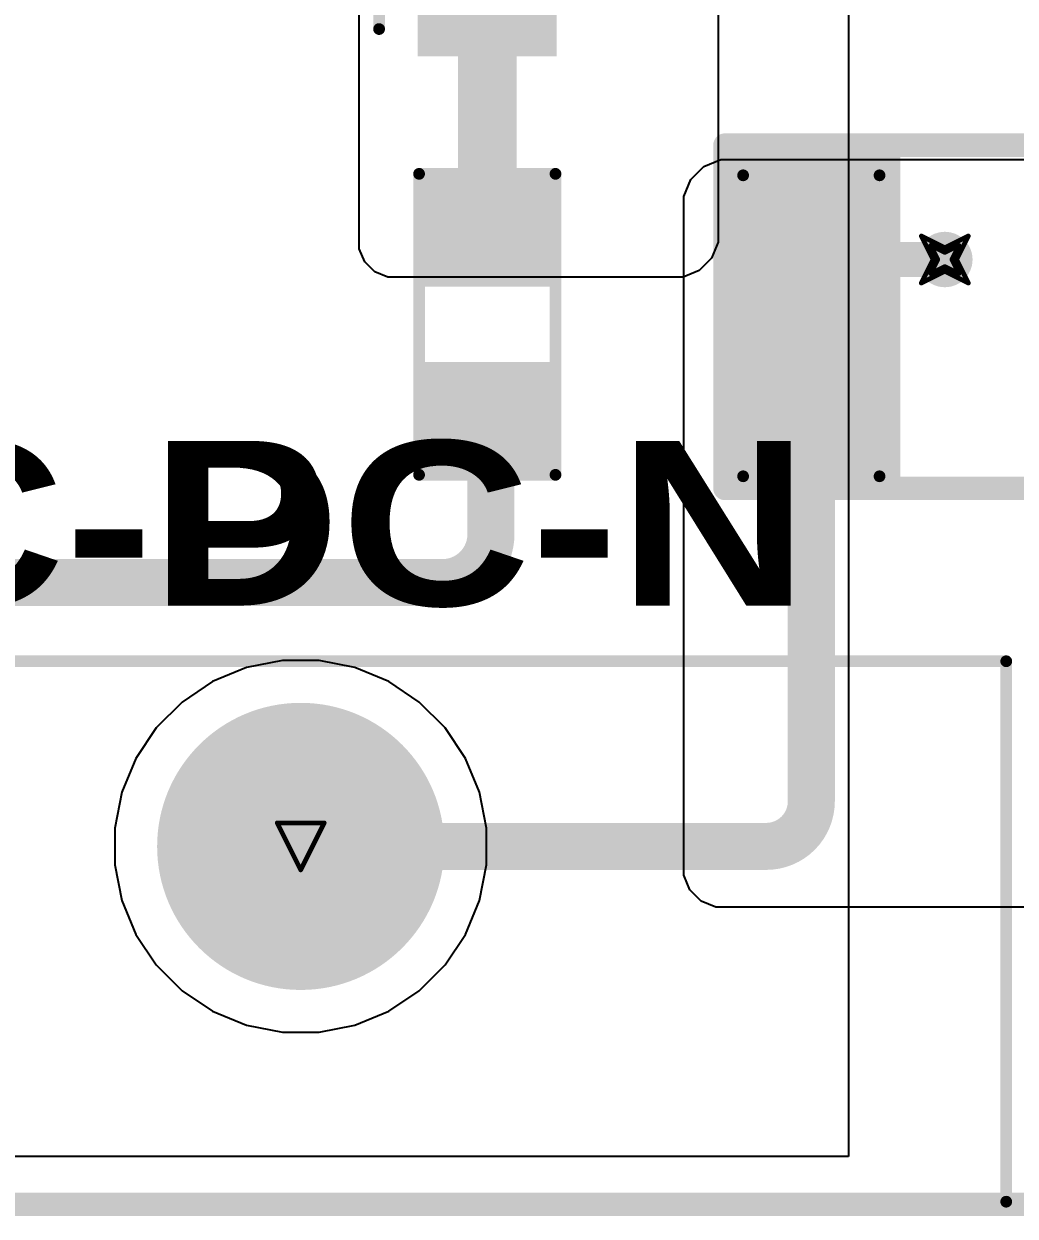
# Model space of a CAD drawing. Header units: inches. Extents: x -2 to 5376, y -4 to 5426.
# Drawn here: x 97.49 to 108.2, y -3.62 to 9.26 of the extents above; entities that cross this region are included whole.
import ezdxf

# ---------------------------------------------------------------- set-up
doc = ezdxf.new("R2010")
doc.units = ezdxf.units.IN
for name, color, linetype in [('Board Outline', 216, 'Continuous'), ('Bottom Layer', 5, 'Continuous'), ('Bottom Overlay', 54, 'Continuous'), ('Bottom Paste', 16, 'Continuous'), ('Bottom Solder', 6, 'Continuous'), ('Drill Drawing', 1, 'Continuous'), ('Layer 1', 16, 'Continuous'), ('Layer 2', 76, 'Continuous'), ('Multi-Layer', 9, 'Continuous'), ('Pad Holes', 156, 'Continuous'), ('Top Layer', 1, 'Continuous'), ('Top Overlay', 2, 'Continuous'), ('Top Paste', 8, 'Continuous'), ('Top Solder', 216, 'Continuous'), ('Via Holes', 16, 'Continuous')]:
    doc.layers.add(name, color=color, linetype=linetype)
doc.styles.add('Arial Black_Bold', font='', dxfattribs={"height": 0.2})
doc.styles.get('Arial Black_Bold').set_extended_font_data('Arial Black', bold=True)

# ---------------------------------------------------------------- blocks, each defined once
blk = doc.blocks.new('RES_2512_B_125')
at = {"layer": 'Bottom Layer'}
for points in [[(-4.04999825, 1.70000041), (-2.44999891, 1.70000041), (-2.44999891, -1.70000041), (-4.04999825, -1.70000041)], [(2.45000145, 1.70000041), (4.050000789999999, 1.70000041), (4.050000789999999, -1.70000041), (2.45000145, -1.70000041)]]:
    blk.add_hatch(color=5, dxfattribs=at).paths.add_polyline_path(points)
at = {"layer": 'Bottom Paste'}
for points in [[(-4.04999825, 1.70000041), (-2.44999891, 1.70000041), (-2.44999891, -1.70000041), (-4.04999825, -1.70000041)], [(2.45000145, 1.70000041), (4.050000789999999, 1.70000041), (4.050000789999999, -1.70000041), (2.45000145, -1.70000041)]]:
    blk.add_hatch(color=16, dxfattribs=at).paths.add_polyline_path(points)
at = {"layer": 'Bottom Solder'}
for points in [[(-4.15159825, 1.80160041), (-2.34839891, 1.80160041), (-2.34839891, -1.80160041), (-4.15159825, -1.80160041)], [(2.34840145, 1.80160041), (4.15160079, 1.80160041), (4.15160079, -1.80160041), (2.34840145, -1.80160041)]]:
    blk.add_hatch(color=6, dxfattribs=at).paths.add_polyline_path(points)
at = {"layer": 'Bottom Overlay'}
for points in [[(-4.2418, 1.8542, 0.254, 0.254, 0), (4.236557439999999, 1.8542, 0.254, 0.254, 0)], [(-4.2418, -1.8542, 0.254, 0.254, 0), (-4.2418, 1.8542, 0.254, 0.254, 0)], [(4.236557439999999, -1.8542, 0.254, 0.254, 0), (4.236557439999999, 1.8542, 0.254, 0.254, 0)], [(-4.2418, -1.8542, 0.254, 0.254, 0), (4.236557439999999, -1.8542, 0.254, 0.254, 0)]]:
    blk.add_lwpolyline(points, format="xyseb", dxfattribs=at)
for points in [[(-4.3053, 1.8542, 0.127, 0.127, 1), (-4.1783, 1.8542, 0.127, 0.127, 1)], [(-4.3053, 1.8542, 0.127, 0.127, 1), (-4.1783, 1.8542, 0.127, 0.127, 1)], [(4.17305744, 1.8542, 0.127, 0.127, 1), (4.30005744, 1.8542, 0.127, 0.127, 1)], [(4.17305744, 1.8542, 0.127, 0.127, 1), (4.30005744, 1.8542, 0.127, 0.127, 1)], [(-4.3053, -1.8542, 0.127, 0.127, 1), (-4.1783, -1.8542, 0.127, 0.127, 1)], [(-4.3053, -1.8542, 0.127, 0.127, 1), (-4.1783, -1.8542, 0.127, 0.127, 1)], [(4.17305744, -1.8542, 0.127, 0.127, 1), (4.30005744, -1.8542, 0.127, 0.127, 1)], [(4.17305744, -1.8542, 0.127, 0.127, 1), (4.30005744, -1.8542, 0.127, 0.127, 1)]]:
    blk.add_lwpolyline(points, format="xyseb", close=True, dxfattribs=at)
blk = doc.blocks.new('UD2C100M0810_129')
at = {"layer": 'Top Layer'}
for points in [[(-5.36719526, 0.6999985999999999), (-1.16720366, 0.6999985999999999), (-1.16720366, -0.6999985999999999), (-5.36719526, -0.6999985999999999)], [(1.16720366, 0.6999985999999999), (5.36719526, 0.6999985999999999), (5.36719526, -0.6999985999999999), (1.16720366, -0.6999985999999999)]]:
    blk.add_hatch(color=1, dxfattribs=at).paths.add_polyline_path(points)
at = {"layer": 'Top Paste'}
for points in [[(-5.36719526, 0.6999985999999999), (-1.16720366, 0.6999985999999999), (-1.16720366, -0.6999985999999999), (-5.36719526, -0.6999985999999999)], [(1.16720366, 0.6999985999999999), (5.36719526, 0.6999985999999999), (5.36719526, -0.6999985999999999), (1.16720366, -0.6999985999999999)]]:
    blk.add_hatch(color=8, dxfattribs=at).paths.add_polyline_path(points)
at = {"layer": 'Top Solder'}
for points in [[(-5.41799526, 0.7507985999999999), (-1.11640366, 0.7507985999999999), (-1.11640366, -0.7507985999999999), (-5.41799526, -0.7507985999999999)], [(1.11640366, 0.7507985999999999), (5.41799526, 0.7507985999999999), (5.41799526, -0.7507985999999999), (1.11640366, -0.7507985999999999)]]:
    blk.add_hatch(color=216, dxfattribs=at).paths.add_polyline_path(points)
at = {"layer": 'Top Overlay'}
for points in [[(-2.4649684, 4.2262298, 0.127, 0.127, 0), (-4.201236199999999, 2.489962, 0.127, 0.127, 0)], [(-2.4649684, 4.2262298, 0.127, 0.127, 0), (4.201236199999999, 4.2262298, 0.127, 0.127, 0)], [(4.201236199999999, 4.2262298, 0.127, 0.127, 0), (4.201236199999999, 0.7823962, 0.127, 0.127, 0)], [(-4.201236199999999, 2.489962, 0.127, 0.127, 0), (-4.201236199999999, 0.7823962, 0.127, 0.127, 0)], [(-4.842002, 1.42268448, 0.127, 0.127, 0), (-4.842002, 0.91972384, 0.127, 0.127, 0)], [(-5.12335272, 1.16840254, 0.127, 0.127, 0), (-4.56975464, 1.1684, 0.127, 0.127, 0)], [(-4.201236199999999, -0.7823962, 0.127, 0.127, 0), (-4.201236199999999, -2.489962, 0.127, 0.127, 0)], [(4.201236199999999, -0.7823962, 0.127, 0.127, 0), (4.201236199999999, -4.2262298, 0.127, 0.127, 0)], [(-4.201236199999999, -2.489962, 0.127, 0.127, 0), (-2.4649684, -4.2262298, 0.127, 0.127, 0)], [(-2.4649684, -4.2262298, 0.127, 0.127, 0), (4.201236199999999, -4.2262298, 0.127, 0.127, 0)]]:
    blk.add_lwpolyline(points, format="xyseb", dxfattribs=at)
for points in [[(-2.4967184, 4.2262298, 0.0635, 0.0635, 1), (-2.4332184, 4.2262298, 0.0635, 0.0635, 1)], [(-2.4967184, 4.2262298, 0.0635, 0.0635, 1), (-2.4332184, 4.2262298, 0.0635, 0.0635, 1)], [(4.1694862, 4.2262298, 0.0635, 0.0635, 1), (4.2329862, 4.2262298, 0.0635, 0.0635, 1)], [(4.1694862, 4.2262298, 0.0635, 0.0635, 1), (4.2329862, 4.2262298, 0.0635, 0.0635, 1)], [(-4.2329862, 2.489962, 0.0635, 0.0635, 1), (-4.1694862, 2.489962, 0.0635, 0.0635, 1)], [(-4.2329862, 2.489962, 0.0635, 0.0635, 1), (-4.1694862, 2.489962, 0.0635, 0.0635, 1)], [(-4.873752, 1.42268448, 0.0635, 0.0635, 1), (-4.810251999999999, 1.42268448, 0.0635, 0.0635, 1)], [(-5.155102719999999, 1.16840254, 0.0635, 0.0635, 1), (-5.091602719999999, 1.16840254, 0.0635, 0.0635, 1)], [(-4.60150464, 1.1684, 0.0635, 0.0635, 1), (-4.53800464, 1.1684, 0.0635, 0.0635, 1)], [(-4.873752, 0.91972384, 0.0635, 0.0635, 1), (-4.810251999999999, 0.91972384, 0.0635, 0.0635, 1)], [(-4.2329862, 0.7823962, 0.0635, 0.0635, 1), (-4.1694862, 0.7823962, 0.0635, 0.0635, 1)], [(4.1694862, 0.7823962, 0.0635, 0.0635, 1), (4.2329862, 0.7823962, 0.0635, 0.0635, 1)], [(-4.2329862, -0.7823962, 0.0635, 0.0635, 1), (-4.1694862, -0.7823962, 0.0635, 0.0635, 1)], [(4.1694862, -0.7823962, 0.0635, 0.0635, 1), (4.2329862, -0.7823962, 0.0635, 0.0635, 1)], [(-4.2329862, -2.489962, 0.0635, 0.0635, 1), (-4.1694862, -2.489962, 0.0635, 0.0635, 1)], [(-4.2329862, -2.489962, 0.0635, 0.0635, 1), (-4.1694862, -2.489962, 0.0635, 0.0635, 1)], [(-2.4967184, -4.2262298, 0.0635, 0.0635, 1), (-2.4332184, -4.2262298, 0.0635, 0.0635, 1)], [(-2.4967184, -4.2262298, 0.0635, 0.0635, 1), (-2.4332184, -4.2262298, 0.0635, 0.0635, 1)], [(4.1694862, -4.2262298, 0.0635, 0.0635, 1), (4.2329862, -4.2262298, 0.0635, 0.0635, 1)], [(4.1694862, -4.2262298, 0.0635, 0.0635, 1), (4.2329862, -4.2262298, 0.0635, 0.0635, 1)]]:
    blk.add_lwpolyline(points, format="xyseb", close=True, dxfattribs=at)
blk = doc.blocks.new('R___0805_154')
at = {"layer": 'Top Layer'}
for points in [[(-1.524, 0.635), (-0.508, 0.635), (-0.508, -0.635), (-1.524, -0.635)], [(0.508, 0.635), (1.524, 0.635), (1.524, -0.635), (0.508, -0.635)]]:
    blk.add_hatch(color=1, dxfattribs=at).paths.add_polyline_path(points)
at = {"layer": 'Top Paste'}
for points in [[(-1.524, 0.635), (-0.508, 0.635), (-0.508, -0.635), (-1.524, -0.635)], [(0.508, 0.635), (1.524, 0.635), (1.524, -0.635), (0.508, -0.635)]]:
    blk.add_hatch(color=8, dxfattribs=at).paths.add_polyline_path(points)
at = {"layer": 'Top Solder'}
for points in [[(-1.6256, 0.7366), (-0.4064, 0.7366), (-0.4064, -0.7366), (-1.6256, -0.7366)], [(0.4064, 0.7366), (1.6256, 0.7366), (1.6256, -0.7366), (0.4064, -0.7366)]]:
    blk.add_hatch(color=216, dxfattribs=at).paths.add_polyline_path(points)
at = {"layer": 'Top Overlay'}
for points in [[(-1.6256, 0.7366, 0.127, 0.127, 0), (-1.6256, -0.7366, 0.127, 0.127, 0)], [(-1.6256, 0.7366, 0.127, 0.127, 0), (1.6256, 0.7366, 0.127, 0.127, 0)], [(1.6256, 0.7366, 0.127, 0.127, 0), (1.6256, -0.7366, 0.127, 0.127, 0)], [(-1.6256, -0.7366, 0.127, 0.127, 0), (1.6256, -0.7366, 0.127, 0.127, 0)]]:
    blk.add_lwpolyline(points, format="xyseb", dxfattribs=at)
for points in [[(-1.65735, 0.7366, 0.0635, 0.0635, 1), (-1.59385, 0.7366, 0.0635, 0.0635, 1)], [(-1.65735, 0.7366, 0.0635, 0.0635, 1), (-1.59385, 0.7366, 0.0635, 0.0635, 1)], [(1.59385, 0.7366, 0.0635, 0.0635, 1), (1.65735, 0.7366, 0.0635, 0.0635, 1)], [(1.59385, 0.7366, 0.0635, 0.0635, 1), (1.65735, 0.7366, 0.0635, 0.0635, 1)], [(-1.65735, -0.7366, 0.0635, 0.0635, 1), (-1.59385, -0.7366, 0.0635, 0.0635, 1)], [(-1.65735, -0.7366, 0.0635, 0.0635, 1), (-1.59385, -0.7366, 0.0635, 0.0635, 1)], [(1.59385, -0.7366, 0.0635, 0.0635, 1), (1.65735, -0.7366, 0.0635, 0.0635, 1)], [(1.59385, -0.7366, 0.0635, 0.0635, 1), (1.65735, -0.7366, 0.0635, 0.0635, 1)]]:
    blk.add_lwpolyline(points, format="xyseb", close=True, dxfattribs=at)
blk = doc.blocks.new('R___0805_156')
at = {"layer": 'Top Layer'}
for points in [[(-1.524, 0.635), (-0.508, 0.635), (-0.508, -0.635), (-1.524, -0.635)], [(0.508, 0.635), (1.524, 0.635), (1.524, -0.635), (0.508, -0.635)]]:
    blk.add_hatch(color=1, dxfattribs=at).paths.add_polyline_path(points)
at = {"layer": 'Top Paste'}
for points in [[(-1.524, 0.635), (-0.508, 0.635), (-0.508, -0.635), (-1.524, -0.635)], [(0.508, 0.635), (1.524, 0.635), (1.524, -0.635), (0.508, -0.635)]]:
    blk.add_hatch(color=8, dxfattribs=at).paths.add_polyline_path(points)
at = {"layer": 'Top Solder'}
for points in [[(-1.6256, 0.7366), (-0.4064, 0.7366), (-0.4064, -0.7366), (-1.6256, -0.7366)], [(0.4064, 0.7366), (1.6256, 0.7366), (1.6256, -0.7366), (0.4064, -0.7366)]]:
    blk.add_hatch(color=216, dxfattribs=at).paths.add_polyline_path(points)
at = {"layer": 'Top Overlay'}
for points in [[(-1.6256, 0.7366, 0.127, 0.127, 0), (-1.6256, -0.7366, 0.127, 0.127, 0)], [(-1.6256, 0.7366, 0.127, 0.127, 0), (1.6256, 0.7366, 0.127, 0.127, 0)], [(1.6256, 0.7366, 0.127, 0.127, 0), (1.6256, -0.7366, 0.127, 0.127, 0)], [(-1.6256, -0.7366, 0.127, 0.127, 0), (1.6256, -0.7366, 0.127, 0.127, 0)]]:
    blk.add_lwpolyline(points, format="xyseb", dxfattribs=at)
for points in [[(-1.65735, 0.7366, 0.0635, 0.0635, 1), (-1.59385, 0.7366, 0.0635, 0.0635, 1)], [(-1.65735, 0.7366, 0.0635, 0.0635, 1), (-1.59385, 0.7366, 0.0635, 0.0635, 1)], [(1.59385, 0.7366, 0.0635, 0.0635, 1), (1.65735, 0.7366, 0.0635, 0.0635, 1)], [(1.59385, 0.7366, 0.0635, 0.0635, 1), (1.65735, 0.7366, 0.0635, 0.0635, 1)], [(-1.65735, -0.7366, 0.0635, 0.0635, 1), (-1.59385, -0.7366, 0.0635, 0.0635, 1)], [(-1.65735, -0.7366, 0.0635, 0.0635, 1), (-1.59385, -0.7366, 0.0635, 0.0635, 1)], [(1.59385, -0.7366, 0.0635, 0.0635, 1), (1.65735, -0.7366, 0.0635, 0.0635, 1)], [(1.59385, -0.7366, 0.0635, 0.0635, 1), (1.65735, -0.7366, 0.0635, 0.0635, 1)]]:
    blk.add_lwpolyline(points, format="xyseb", close=True, dxfattribs=at)
blk = doc.blocks.new('DB2ERM_5_08_14P_GN_254')
at = {"layer": 'Bottom Layer'}
h = blk.add_hatch(color=5, dxfattribs=at)
edge = h.paths.add_edge_path()
edge.add_arc((33.02, 0), 1.499997, 0, 360)
at = {"layer": 'Bottom Solder'}
h = blk.add_hatch(color=6, dxfattribs=at)
edge = h.paths.add_edge_path()
edge.add_arc((33.02, 0), 1.550797, 0, 360)
at = {"layer": 'Layer 1'}
h = blk.add_hatch(color=16, dxfattribs=at)
edge = h.paths.add_edge_path()
edge.add_arc((33.02, 0), 1.499997, 0, 360)
at = {"layer": 'Layer 2'}
h = blk.add_hatch(color=76, dxfattribs=at)
edge = h.paths.add_edge_path()
edge.add_arc((33.02, 0), 1.499997, 0, 360)
at = {"layer": 'Multi-Layer'}
h = blk.add_hatch(color=9, dxfattribs=at)
edge = h.paths.add_edge_path()
edge.add_arc((33.02, 0), 1.499997, 0, 360)
at = {"layer": 'Pad Holes'}
h = blk.add_hatch(color=7, dxfattribs=at)
edge = h.paths.add_edge_path()
edge.add_arc((33.02, 0), 0.9500107999999999, 0, 360)
at = {"layer": 'Top Layer'}
h = blk.add_hatch(color=1, dxfattribs=at)
edge = h.paths.add_edge_path()
edge.add_arc((33.02, 0), 1.499997, 0, 360)
at = {"layer": 'Top Solder'}
h = blk.add_hatch(color=216, dxfattribs=at)
edge = h.paths.add_edge_path()
edge.add_arc((33.02, 0), 1.550797, 0, 360)
at = {"layer": 'Top Overlay'}
for points in [[(-40.64, 1.999996, 0.127, 0.127, 0), (40.64, 1.999996, 0.127, 0.127, 0)], [(40.64, -3.83815082, 0.127, 0.127, 0), (40.64, 1.999996, 0.127, 0.127, 0)], [(-40.64, -3.83815082, 0.127, 0.127, 0), (40.64, -3.83815082, 0.127, 0.127, 0)]]:
    blk.add_lwpolyline(points, format="xyseb", dxfattribs=at)
for points in [[(40.60825, 1.999996, 0.0635, 0.0635, 1), (40.67175, 1.999996, 0.0635, 0.0635, 1)], [(40.60825, 1.999996, 0.0635, 0.0635, 1), (40.67175, 1.999996, 0.0635, 0.0635, 1)], [(40.60825, -3.83815082, 0.0635, 0.0635, 1), (40.67175, -3.83815082, 0.0635, 0.0635, 1)], [(40.60825, -3.83815082, 0.0635, 0.0635, 1), (40.67175, -3.83815082, 0.0635, 0.0635, 1)]]:
    blk.add_lwpolyline(points, format="xyseb", close=True, dxfattribs=at)

msp = doc.modelspace()

# ---------------------------------------------------------------- hatches: boundary and pattern name
at = {"layer": 'Bottom Layer'}
h = msp.add_hatch(color=5, dxfattribs=at)
edge = h.paths.add_edge_path()
edge.add_arc((107.44199492, 6.71600384), 0.2999994, 0, 360)
at = {"layer": 'Layer 1'}
h = msp.add_hatch(color=16, dxfattribs=at)
edge = h.paths.add_edge_path()
edge.add_arc((107.44199492, 6.71600384), 0.2999994, 0, 360)
at = {"layer": 'Layer 2'}
h = msp.add_hatch(color=76, dxfattribs=at)
edge = h.paths.add_edge_path()
edge.add_arc((107.44199492, 6.71600384), 0.2999994, 0, 360)
at = {"layer": 'Top Layer'}
h = msp.add_hatch(color=1, dxfattribs=at)
edge = h.paths.add_edge_path()
edge.add_arc((107.44199492, 6.71600384), 0.2999994, 0, 360)
at = {"layer": 'Via Holes'}
h = msp.add_hatch(color=7, dxfattribs=at)
edge = h.paths.add_edge_path()
edge.add_arc((107.44199492, 6.71600384), 0.1499997, 0, 360)

# ---------------------------------------------------------------- linework, layer by layer
at = {"layer": 'Board Outline'}
msp.add_lwpolyline([(1.4780133, -3.49082614, 0.254, 0.254, 0), (135.3820127, -3.49082614, 0.254, 0.254, 0)], format="xyseb", dxfattribs=at)
at = {"layer": 'Bottom Layer'}
for p, q in [((104.83948044, 7.721589839999999), (105.02334596, 7.797749199999999)), ((105.02334596, 7.797749199999999), (105.122853, 7.79774666)), ((105.122853, 7.79774666), (105.12285554, 7.79775174)), ((105.12285554, 7.79775174), (106.05954404, 7.797749199999999)), ((106.05954404, 7.797749199999999), (108.89896432, 7.797749199999999)), ((104.69875682, 7.580866219999999), (104.83948044, 7.721589839999999)), ((104.62259746, 7.3970007), (104.69875682, 7.580866219999999)), ((104.6226, 7.297493660000001), (104.62259746, 7.3970007)), ((104.6226, 0.1524), (104.6226, 7.297493660000001)), ((104.6226, 0.06650735999999999), (104.6226, 0.1524)), ((104.6883352, -0.09219691999999999), (104.6226, 0.06650735999999999)), ((104.80980308, -0.2136648), (104.6883352, -0.09219691999999999)), ((104.96850736, -0.2794), (104.80980308, -0.2136648)), ((116.0869662, -0.2794), (104.96850736, -0.2794))]:
    msp.add_line(p, q, dxfattribs=at)
at = {"layer": 'Drill Drawing'}
for points in [[(107.18799492, 6.970003839999999, 0.0508, 0.0508, 0), (107.44199492, 6.843003840000001, 0.0508, 0.0508, 0)], [(107.18799492, 6.970003839999999, 0.0508, 0.0508, 0), (107.31499492, 6.71600384, 0.0508, 0.0508, 0)], [(107.44199492, 6.843003840000001, 0.0508, 0.0508, 0), (107.69599492, 6.970003839999999, 0.0508, 0.0508, 0)], [(107.56899492, 6.71600384, 0.0508, 0.0508, 0), (107.69599492, 6.970003839999999, 0.0508, 0.0508, 0)], [(107.28959492, 6.86840384, 0.0508, 0.0508, 0), (107.44199492, 6.79220384, 0.0508, 0.0508, 0)], [(107.28959492, 6.86840384, 0.0508, 0.0508, 0), (107.36579492, 6.71600384, 0.0508, 0.0508, 0)], [(107.44199492, 6.79220384, 0.0508, 0.0508, 0), (107.59439492, 6.86840384, 0.0508, 0.0508, 0)], [(107.51819492, 6.71600384, 0.0508, 0.0508, 0), (107.59439492, 6.86840384, 0.0508, 0.0508, 0)], [(107.18799492, 6.46200384, 0.0508, 0.0508, 0), (107.31499492, 6.71600384, 0.0508, 0.0508, 0)], [(107.28959492, 6.56360384, 0.0508, 0.0508, 0), (107.36579492, 6.71600384, 0.0508, 0.0508, 0)], [(107.51819492, 6.71600384, 0.0508, 0.0508, 0), (107.59439492, 6.56360384, 0.0508, 0.0508, 0)], [(107.56899492, 6.71600384, 0.0508, 0.0508, 0), (107.69599492, 6.46200384, 0.0508, 0.0508, 0)], [(107.18799492, 6.46200384, 0.0508, 0.0508, 0), (107.44199492, 6.58900384, 0.0508, 0.0508, 0)], [(107.28959492, 6.56360384, 0.0508, 0.0508, 0), (107.44199492, 6.63980384, 0.0508, 0.0508, 0)], [(107.44199492, 6.63980384, 0.0508, 0.0508, 0), (107.59439492, 6.56360384, 0.0508, 0.0508, 0)], [(107.44199492, 6.58900384, 0.0508, 0.0508, 0), (107.69599492, 6.46200384, 0.0508, 0.0508, 0)], [(100.23102636, 0.63045848, 0.0508, 0.0508, 0), (100.73902636, 0.63045848, 0.0508, 0.0508, 0)], [(100.23102636, 0.63045848, 0.0508, 0.0508, 0), (100.48502636, 0.12245848, 0.0508, 0.0508, 0)], [(100.48502636, 0.12245848, 0.0508, 0.0508, 0), (100.73902636, 0.63045848, 0.0508, 0.0508, 0)]]:
    msp.add_lwpolyline(points, format="xyseb", dxfattribs=at)
for points in [[(107.17529492, 6.970003839999999, 0.0254, 0.0254, 1), (107.20069492, 6.970003839999999, 0.0254, 0.0254, 1)], [(107.17529492, 6.970003839999999, 0.0254, 0.0254, 1), (107.20069492, 6.970003839999999, 0.0254, 0.0254, 1)], [(107.68329492, 6.970003839999999, 0.0254, 0.0254, 1), (107.70869492, 6.970003839999999, 0.0254, 0.0254, 1)], [(107.68329492, 6.970003839999999, 0.0254, 0.0254, 1), (107.70869492, 6.970003839999999, 0.0254, 0.0254, 1)], [(107.27689492, 6.86840384, 0.0254, 0.0254, 1), (107.30229492, 6.86840384, 0.0254, 0.0254, 1)], [(107.27689492, 6.86840384, 0.0254, 0.0254, 1), (107.30229492, 6.86840384, 0.0254, 0.0254, 1)], [(107.42929492, 6.843003840000001, 0.0254, 0.0254, 1), (107.45469492, 6.843003840000001, 0.0254, 0.0254, 1)], [(107.42929492, 6.843003840000001, 0.0254, 0.0254, 1), (107.45469492, 6.843003840000001, 0.0254, 0.0254, 1)], [(107.58169492, 6.86840384, 0.0254, 0.0254, 1), (107.60709492, 6.86840384, 0.0254, 0.0254, 1)], [(107.58169492, 6.86840384, 0.0254, 0.0254, 1), (107.60709492, 6.86840384, 0.0254, 0.0254, 1)], [(107.30229492, 6.71600384, 0.0254, 0.0254, 1), (107.32769492, 6.71600384, 0.0254, 0.0254, 1)], [(107.30229492, 6.71600384, 0.0254, 0.0254, 1), (107.32769492, 6.71600384, 0.0254, 0.0254, 1)], [(107.35309492, 6.71600384, 0.0254, 0.0254, 1), (107.37849492, 6.71600384, 0.0254, 0.0254, 1)], [(107.35309492, 6.71600384, 0.0254, 0.0254, 1), (107.37849492, 6.71600384, 0.0254, 0.0254, 1)], [(107.42929492, 6.79220384, 0.0254, 0.0254, 1), (107.45469492, 6.79220384, 0.0254, 0.0254, 1)], [(107.42929492, 6.79220384, 0.0254, 0.0254, 1), (107.45469492, 6.79220384, 0.0254, 0.0254, 1)], [(107.50549492, 6.71600384, 0.0254, 0.0254, 1), (107.53089492, 6.71600384, 0.0254, 0.0254, 1)], [(107.50549492, 6.71600384, 0.0254, 0.0254, 1), (107.53089492, 6.71600384, 0.0254, 0.0254, 1)], [(107.55629492, 6.71600384, 0.0254, 0.0254, 1), (107.58169492, 6.71600384, 0.0254, 0.0254, 1)], [(107.55629492, 6.71600384, 0.0254, 0.0254, 1), (107.58169492, 6.71600384, 0.0254, 0.0254, 1)], [(107.27689492, 6.56360384, 0.0254, 0.0254, 1), (107.30229492, 6.56360384, 0.0254, 0.0254, 1)], [(107.27689492, 6.56360384, 0.0254, 0.0254, 1), (107.30229492, 6.56360384, 0.0254, 0.0254, 1)], [(107.42929492, 6.63980384, 0.0254, 0.0254, 1), (107.45469492, 6.63980384, 0.0254, 0.0254, 1)], [(107.42929492, 6.63980384, 0.0254, 0.0254, 1), (107.45469492, 6.63980384, 0.0254, 0.0254, 1)], [(107.42929492, 6.58900384, 0.0254, 0.0254, 1), (107.45469492, 6.58900384, 0.0254, 0.0254, 1)], [(107.42929492, 6.58900384, 0.0254, 0.0254, 1), (107.45469492, 6.58900384, 0.0254, 0.0254, 1)], [(107.58169492, 6.56360384, 0.0254, 0.0254, 1), (107.60709492, 6.56360384, 0.0254, 0.0254, 1)], [(107.58169492, 6.56360384, 0.0254, 0.0254, 1), (107.60709492, 6.56360384, 0.0254, 0.0254, 1)], [(107.17529492, 6.46200384, 0.0254, 0.0254, 1), (107.20069492, 6.46200384, 0.0254, 0.0254, 1)], [(107.17529492, 6.46200384, 0.0254, 0.0254, 1), (107.20069492, 6.46200384, 0.0254, 0.0254, 1)], [(107.68329492, 6.46200384, 0.0254, 0.0254, 1), (107.70869492, 6.46200384, 0.0254, 0.0254, 1)], [(107.68329492, 6.46200384, 0.0254, 0.0254, 1), (107.70869492, 6.46200384, 0.0254, 0.0254, 1)], [(100.21832636, 0.63045848, 0.0254, 0.0254, 1), (100.24372636, 0.63045848, 0.0254, 0.0254, 1)], [(100.21832636, 0.63045848, 0.0254, 0.0254, 1), (100.24372636, 0.63045848, 0.0254, 0.0254, 1)], [(100.72632636, 0.63045848, 0.0254, 0.0254, 1), (100.75172636, 0.63045848, 0.0254, 0.0254, 1)], [(100.72632636, 0.63045848, 0.0254, 0.0254, 1), (100.75172636, 0.63045848, 0.0254, 0.0254, 1)], [(100.47232636, 0.12245848, 0.0254, 0.0254, 1), (100.49772636, 0.12245848, 0.0254, 0.0254, 1)], [(100.47232636, 0.12245848, 0.0254, 0.0254, 1), (100.49772636, 0.12245848, 0.0254, 0.0254, 1)]]:
    msp.add_lwpolyline(points, format="xyseb", close=True, dxfattribs=at)
at = {"layer": 'Layer 1'}
for p, q in [((106.4006, 21.7992579), (106.4006, -2.97288712)), ((100.28725688, 2.38445548), (99.89931505999999, 2.30728774)), ((100.68279584, 2.38445548), (100.28725688, 2.38445548)), ((101.07073766, 2.30728774), (100.68279584, 2.38445548)), ((99.89931505999999, 2.30728774), (99.53388272, 2.15592152)), ((101.43617, 2.15592152), (101.07073766, 2.30728774)), ((99.53388272, 2.15592152), (99.20500352, 1.93617088)), ((101.7650492, 1.93617088), (101.43617, 2.15592152)), ((99.20500352, 1.93617088), (98.92531396, 1.65648132)), ((102.04473876, 1.65648132), (101.7650492, 1.93617088)), ((98.92531396, 1.65648132), (98.70556332, 1.32760212)), ((102.2644894, 1.32760212), (102.04473876, 1.65648132)), ((98.70556332, 1.32760212), (98.5541971, 0.96216978)), ((102.41585562, 0.96216978), (102.2644894, 1.32760212)), ((98.5541971, 0.96216978), (98.47702936, 0.57422796)), ((102.49302336, 0.57422796), (102.41585562, 0.96216978)), ((98.47702936, 0.57422796), (98.47702936, 0.178689)), ((102.49302336, 0.178689), (102.49302336, 0.57422796)), ((98.47702936, 0.178689), (98.5541971, -0.20925282)), ((102.41585562, -0.20925282), (102.49302336, 0.178689)), ((98.5541971, -0.20925282), (98.70556332, -0.57468516)), ((102.2644894, -0.57468516), (102.41585562, -0.20925282)), ((98.70556332, -0.57468516), (98.92531396, -0.90356436)), ((102.04473876, -0.90356436), (102.2644894, -0.57468516)), ((98.92531396, -0.90356436), (99.20500352, -1.18325392)), ((101.7650492, -1.18325392), (102.04473876, -0.90356436)), ((99.20500352, -1.18325392), (99.53388272, -1.40300456)), ((101.43617, -1.40300456), (101.7650492, -1.18325392)), ((99.53388272, -1.40300456), (99.89931505999999, -1.55437078)), ((101.07073766, -1.55437078), (101.43617, -1.40300456)), ((99.89931505999999, -1.55437078), (100.28725688, -1.63153852)), ((100.28725688, -1.63153852), (100.68279584, -1.63153852)), ((100.68279584, -1.63153852), (101.07073766, -1.55437078)), ((106.4006, -2.97288712), (3.87284976, -2.97288712))]:
    msp.add_line(p, q, dxfattribs=at)
at = {"layer": 'Top Layer'}
for p, q in [((104.9937194, 12.76579362), (104.99371432, 6.99671702)), ((101.1174, 6.9088), (101.1174, 12.75080254)), ((104.99371432, 6.99671702), (104.99372448, 6.902686219999999)), ((101.1174, 6.8322571), (101.1174, 6.9088)), ((101.1174, 6.9088), (101.1174, 6.9088)), ((101.17598002, 6.690827359999999), (101.1174, 6.8322571)), ((104.99372448, 6.902686219999999), (104.92176374, 6.728932439999999)), ((104.92176374, 6.728932439999999), (104.78878204, 6.595950739999999)), ((101.2842272, 6.58258018), (101.17598002, 6.690827359999999)), ((101.42565694, 6.524000159999999), (101.2842272, 6.58258018)), ((104.78878204, 6.595950739999999), (104.61502826, 6.52399)), ((101.50219984, 6.524000159999999), (101.42565694, 6.524000159999999)), ((104.521, 6.524000159999999), (101.50219984, 6.524000159999999)), ((104.61502826, 6.52399), (104.52099746, 6.524000159999999)), ((104.52099746, 6.524000159999999), (104.521, 6.524000159999999))]:
    msp.add_line(p, q, dxfattribs=at)
for points in [[(102.4999982, 7.03200016, 0.635, 0.635, 0), (102.4999982, 11.06192098, 0.635, 0.635, 0)], [(102.4999982, 7.03200016, 0.254, 0.254, 0), (102.50000074, 7.03200016, 0.254, 0.254, 0)], [(105.99999882, 7.016000699999999, 0.254, 0.254, 0), (106.29999568, 6.71600384, 0.254, 0.254, 0)], [(106.29999568, 6.71600384, 0.3809999999999999, 0.3809999999999999, 0), (107.44199492, 6.71600384, 0.3809999999999999, 0.3809999999999999, 0)], [(102.50000074, 5.00000016, 0.508, 0.508, -0.4142135623730951), (102.5398, 4.960200899999999, 0.508, 0.508, 0)], [(102.5398, 3.74976644, 0.508, 0.508, 0), (102.5398, 4.960200899999999, 0.508, 0.508, 0)], [(105.99999882, 0.8636, 0.508, 0.508, 0), (105.99999882, 4.984000699999999, 0.508, 0.508, 0)], [(102.5398, 3.74976644, 0.508, 0.508, -0.4142135623730951), (102.01583356, 3.2258, 0.508, 0.508, 0)], [(95.99603356, 3.2258, 0.508, 0.508, 0), (102.01583356, 3.2258, 0.508, 0.508, 0)], [(105.99999882, 0.8636, 0.508, 0.508, -0.4142135623730951), (105.5128573, 0.37645848, 0.508, 0.508, 0)], [(100.48502636, 0.37645848, 0.508, 0.508, 0), (105.5128573, 0.37645848, 0.508, 0.508, 0)]]:
    msp.add_lwpolyline(points, format="xyseb", dxfattribs=at)
for points in [[(102.3412482, 7.03200016, 0.3175, 0.3175, 1), (102.6587482, 7.03200016, 0.3175, 0.3175, 1)], [(102.4364982, 7.03200016, 0.127, 0.127, 1), (102.5634982, 7.03200016, 0.127, 0.127, 1)], [(102.43650074, 7.03200016, 0.127, 0.127, 1), (102.56350074, 7.03200016, 0.127, 0.127, 1)], [(105.93649882, 7.016000699999999, 0.127, 0.127, 1), (106.06349882, 7.016000699999999, 0.127, 0.127, 1)], [(106.20474568, 6.71600384, 0.1905, 0.1905, 1), (106.39524568, 6.71600384, 0.1905, 0.1905, 1)], [(106.23649568, 6.71600384, 0.127, 0.127, 1), (106.36349568, 6.71600384, 0.127, 0.127, 1)], [(107.34674492, 6.71600384, 0.1905, 0.1905, 1), (107.53724492, 6.71600384, 0.1905, 0.1905, 1)], [(102.37300074, 5.00000016, 0.254, 0.254, 1), (102.62700074, 5.00000016, 0.254, 0.254, 1)], [(102.4128, 4.960200899999999, 0.254, 0.254, 1), (102.6668, 4.960200899999999, 0.254, 0.254, 1)], [(102.4128, 4.960200899999999, 0.254, 0.254, 1), (102.6668, 4.960200899999999, 0.254, 0.254, 1)], [(105.87299882, 4.984000699999999, 0.254, 0.254, 1), (106.12699882, 4.984000699999999, 0.254, 0.254, 1)], [(102.4128, 3.74976644, 0.254, 0.254, 1), (102.6668, 3.74976644, 0.254, 0.254, 1)], [(102.4128, 3.74976644, 0.254, 0.254, 1), (102.6668, 3.74976644, 0.254, 0.254, 1)], [(101.88883356, 3.2258, 0.254, 0.254, 1), (102.14283356, 3.2258, 0.254, 0.254, 1)], [(101.88883356, 3.2258, 0.254, 0.254, 1), (102.14283356, 3.2258, 0.254, 0.254, 1)], [(105.87299882, 0.8636, 0.254, 0.254, 1), (106.12699882, 0.8636, 0.254, 0.254, 1)], [(105.87299882, 0.8636, 0.254, 0.254, 1), (106.12699882, 0.8636, 0.254, 0.254, 1)], [(100.35802636, 0.37645848, 0.254, 0.254, 1), (100.61202636, 0.37645848, 0.254, 0.254, 1)], [(105.3858573, 0.37645848, 0.254, 0.254, 1), (105.6398573, 0.37645848, 0.254, 0.254, 1)], [(105.3858573, 0.37645848, 0.254, 0.254, 1), (105.6398573, 0.37645848, 0.254, 0.254, 1)]]:
    msp.add_lwpolyline(points, format="xyseb", close=True, dxfattribs=at)

# ---------------------------------------------------------------- block references
at = {"rotation": 90}
for name, p in [('UD2C100M0810_129', (102.4999982, 14.32912044)), ('R___0805_156', (102.50000074, 6.016000159999999)), ('R___0805_154', (105.99999882, 6.000000699999999))]:
    msp.add_blockref(name, p, dxfattribs=at)
for name, p in [('RES_2512_B_125', (109.30954262, 6.09775006)), ('DB2ERM_5_08_14P_GN_254', (67.46502636, 0.37645848))]:
    msp.add_blockref(name, p)

# ---------------------------------------------------------------- texts
at = {"layer": 'Top Overlay', "style": 'Arial Black_Bold'}
for s, p in [('DC-P', (93.83399571999999, 2.97801792)), ('DC-N', (98.8629722, 2.97801792))]:
    msp.add_text(s, height=1.778, rotation=360, dxfattribs=at).set_placement(p)

doc.saveas('drawing.dxf')
